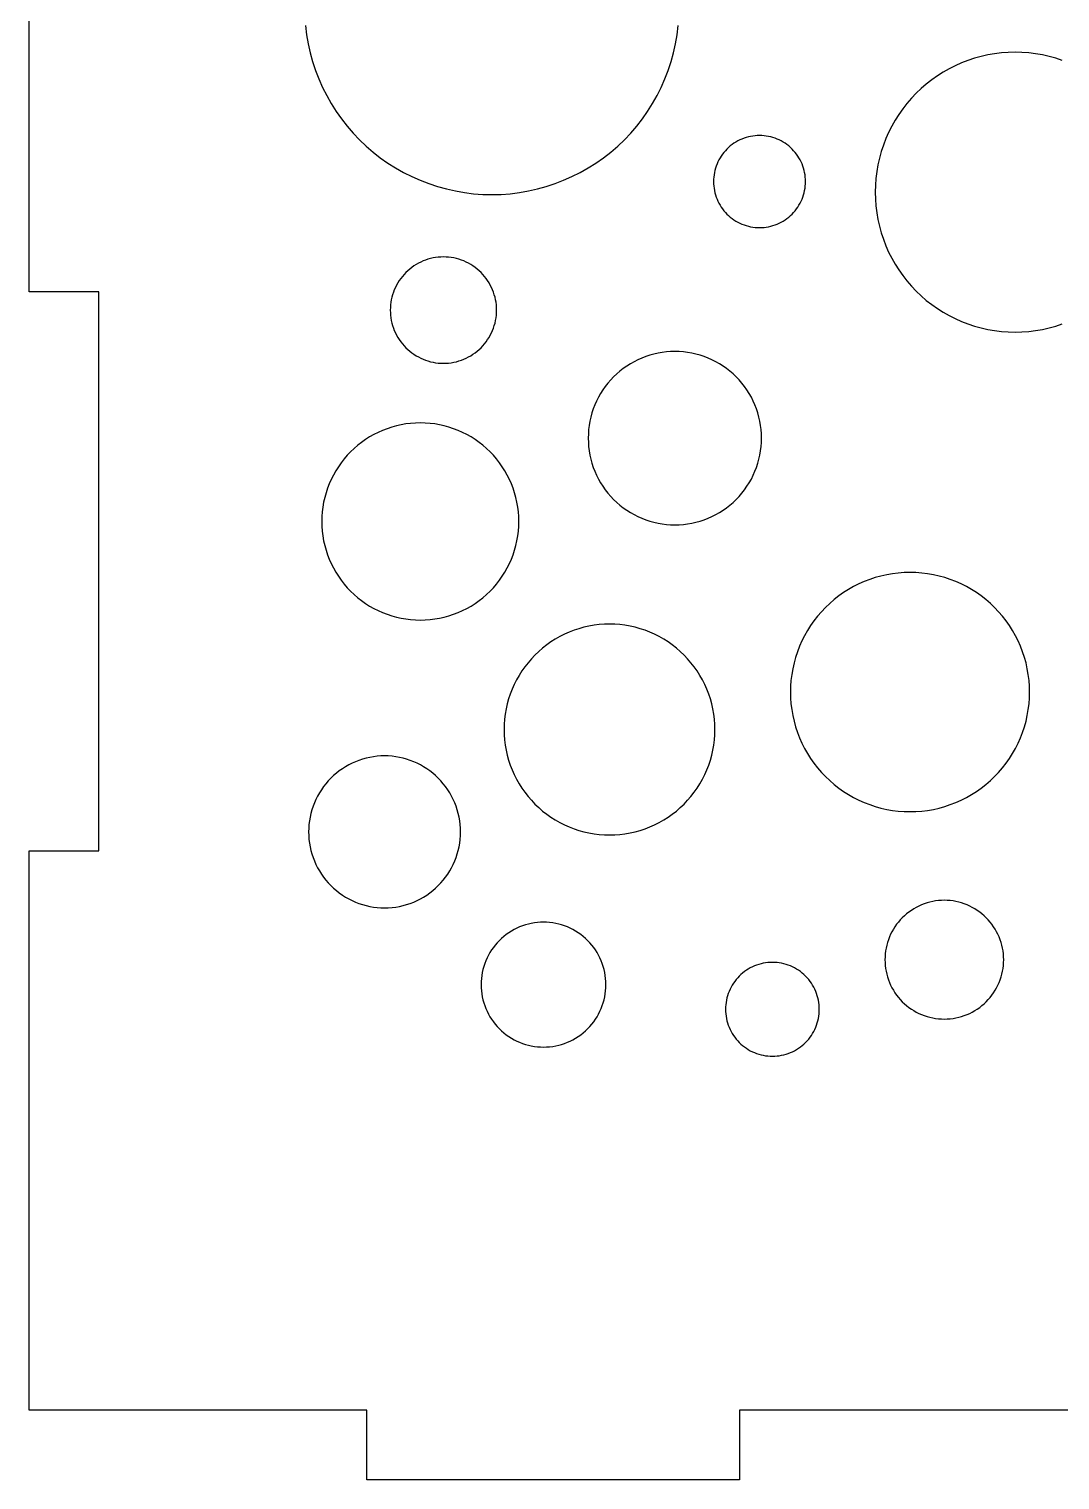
# Model space of a CAD drawing. Header units: millimetres. Extents: x 0 to 375, y -237 to 0.
# Drawn here: x 95 to 139.2, y -126 to -63.7 of the extents above; entities that cross this region are included whole.
import ezdxf

# ---------------------------------------------------------------- set-up
doc = ezdxf.new("R2010")
doc.units = ezdxf.units.MM
doc.layers.add('CUT', color=1, linetype='Continuous')

msp = doc.modelspace()

# ---------------------------------------------------------------- linework, layer by layer
at = {"layer": 'CUT'}
for points in [[(185, -51), (185, -75), (182, -75), (182, -99), (185, -99), (185, -123), (182, -123), (170.5, -123), (170.5, -126), (154.5, -126), (154.5, -123), (125.5, -123), (125.5, -126), (109.5, -126), (109.5, -123), (98, -123), (98, -123), (95, -123), (95, -99), (98, -99), (98, -75), (95, -75), (95, -51)], [(106.867, -63.58), (106.915, -63.971), (106.983, -64.36), (107.069, -64.745), (107.174, -65.125), (107.298, -65.5), (107.44, -65.868), (107.6, -66.229), (107.777, -66.581), (107.972, -66.924), (108.183, -67.258), (108.41, -67.58), (108.653, -67.891), (108.911, -68.19), (109.183, -68.476), (109.468, -68.748), (109.767, -69.006), (110.078, -69.248), (110.401, -69.476), (110.734, -69.687), (111.077, -69.881), (111.43, -70.059), (111.791, -70.218), (112.159, -70.36), (112.533, -70.484), (112.914, -70.59), (113.299, -70.676), (113.687, -70.743), (114.079, -70.792), (114.472, -70.821), (114.867, -70.83), (115.261, -70.821), (115.655, -70.792), (116.046, -70.743), (116.435, -70.676), (116.82, -70.59), (117.2, -70.484), (117.575, -70.36), (117.943, -70.218), (118.304, -70.059), (118.656, -69.881), (119, -69.687), (119.333, -69.476), (119.656, -69.248), (119.967, -69.006), (120.265, -68.748), (120.551, -68.476), (120.823, -68.19), (121.081, -67.891), (121.324, -67.58), (121.551, -67.258), (121.762, -66.924), (121.957, -66.581), (122.134, -66.229), (122.294, -65.868), (122.436, -65.5), (122.56, -65.125), (122.665, -64.745), (122.751, -64.36), (122.751, -64.36), (122.819, -63.971), (122.867, -63.58)], [(139.345, -65.073), (139.065, -64.981), (138.781, -64.902), (138.494, -64.837), (138.203, -64.787), (137.911, -64.751), (137.617, -64.729), (137.322, -64.722), (137.027, -64.729), (136.733, -64.751), (136.441, -64.787), (136.15, -64.837), (135.863, -64.902), (135.579, -64.981), (135.299, -65.073), (135.024, -65.179), (134.754, -65.299), (134.491, -65.431), (134.235, -65.576), (133.986, -65.734), (133.745, -65.904), (133.512, -66.085), (133.289, -66.278), (133.076, -66.481), (132.872, -66.694), (132.68, -66.918), (132.498, -67.15), (132.329, -67.391), (132.171, -67.64), (132.026, -67.896), (131.893, -68.16), (131.774, -68.429), (131.668, -68.704), (131.575, -68.984), (131.497, -69.268), (131.432, -69.556), (131.382, -69.846), (131.346, -70.139), (131.324, -70.433), (131.317, -70.727), (131.324, -71.022), (131.346, -71.316), (131.382, -71.609), (131.432, -71.899), (131.497, -72.187), (131.575, -72.471), (131.668, -72.751), (131.774, -73.026), (131.893, -73.295), (132.026, -73.558), (132.171, -73.815), (132.329, -74.064), (132.498, -74.305), (132.68, -74.537), (132.872, -74.76), (133.076, -74.974), (133.289, -75.177), (133.512, -75.37), (133.745, -75.551), (133.986, -75.721), (134.235, -75.878), (134.491, -76.024), (134.754, -76.156), (135.024, -76.276), (135.299, -76.382), (135.579, -76.474), (135.863, -76.553), (136.15, -76.617), (136.441, -76.668), (136.733, -76.704), (137.027, -76.726), (137.322, -76.733), (137.617, -76.726), (137.911, -76.704), (138.203, -76.668), (138.494, -76.617), (138.781, -76.553), (139.065, -76.474), (139.345, -76.382)]]:
    msp.add_lwpolyline(points, dxfattribs=at)
for points in [[(128.268, -70.751), (128.289, -70.657), (128.306, -70.561), (128.318, -70.465), (128.325, -70.368), (128.327, -70.272), (128.325, -70.175), (128.318, -70.078), (128.306, -69.982), (128.289, -69.886), (128.268, -69.792), (128.242, -69.698), (128.212, -69.606), (128.177, -69.516), (128.138, -69.427), (128.094, -69.341), (128.046, -69.256), (127.995, -69.175), (127.939, -69.095), (127.879, -69.019), (127.816, -68.946), (127.749, -68.875), (127.679, -68.808), (127.605, -68.745), (127.529, -68.686), (127.45, -68.63), (127.368, -68.578), (127.284, -68.53), (127.197, -68.487), (127.108, -68.447), (127.018, -68.412), (126.926, -68.382), (126.833, -68.356), (126.738, -68.335), (126.643, -68.318), (126.546, -68.306), (126.45, -68.299), (126.353, -68.297), (126.256, -68.299), (126.159, -68.306), (126.063, -68.318), (125.968, -68.335), (125.873, -68.356), (125.78, -68.382), (125.688, -68.412), (125.597, -68.447), (125.509, -68.487), (125.422, -68.53), (125.338, -68.578), (125.256, -68.63), (125.177, -68.686), (125.1, -68.745), (125.027, -68.808), (124.957, -68.875), (124.89, -68.946), (124.826, -69.019), (124.767, -69.095), (124.711, -69.175), (124.659, -69.256), (124.611, -69.341), (124.568, -69.427), (124.528, -69.516), (124.494, -69.606), (124.463, -69.698), (124.437, -69.792), (124.416, -69.886), (124.4, -69.982), (124.388, -70.078), (124.381, -70.175), (124.378, -70.272), (124.381, -70.368), (124.388, -70.465), (124.4, -70.561), (124.416, -70.657), (124.437, -70.751), (124.463, -70.845), (124.494, -70.937), (124.528, -71.027), (124.568, -71.116), (124.611, -71.202), (124.659, -71.287), (124.711, -71.369), (124.767, -71.448), (124.826, -71.524), (124.89, -71.598), (124.957, -71.668), (125.027, -71.735), (125.1, -71.798), (125.177, -71.858), (125.256, -71.913), (125.338, -71.965), (125.422, -72.013), (125.509, -72.057), (125.597, -72.096), (125.688, -72.131), (125.78, -72.161), (125.873, -72.187), (125.968, -72.208), (126.063, -72.225), (126.159, -72.237), (126.256, -72.244), (126.353, -72.246), (126.45, -72.244), (126.546, -72.237), (126.643, -72.225), (126.738, -72.208), (126.833, -72.187), (126.926, -72.161), (127.018, -72.131), (127.108, -72.096), (127.197, -72.057), (127.284, -72.013), (127.368, -71.965), (127.45, -71.913), (127.529, -71.858), (127.605, -71.798), (127.679, -71.735), (127.749, -71.668), (127.816, -71.598), (127.879, -71.524), (127.939, -71.448), (127.995, -71.369), (128.046, -71.287), (128.094, -71.202), (128.138, -71.116), (128.177, -71.027), (128.212, -70.937), (128.242, -70.845), (128.268, -70.751)], [(115, -76.344), (115.025, -76.234), (115.044, -76.124), (115.058, -76.013), (115.066, -75.901), (115.069, -75.789), (115.066, -75.677), (115.058, -75.565), (115.044, -75.454), (115.025, -75.344), (115, -75.235), (114.97, -75.127), (114.935, -75.02), (114.895, -74.916), (114.849, -74.813), (114.799, -74.713), (114.744, -74.616), (114.684, -74.521), (114.619, -74.43), (114.551, -74.341), (114.477, -74.257), (114.4, -74.176), (114.319, -74.098), (114.234, -74.025), (114.146, -73.956), (114.054, -73.892), (113.96, -73.832), (113.862, -73.777), (113.762, -73.726), (113.66, -73.681), (113.555, -73.641), (113.449, -73.605), (113.341, -73.576), (113.232, -73.551), (113.122, -73.532), (113.01, -73.518), (112.899, -73.51), (112.787, -73.507), (112.675, -73.51), (112.563, -73.518), (112.452, -73.532), (112.342, -73.551), (112.232, -73.576), (112.124, -73.605), (112.018, -73.641), (111.913, -73.681), (111.811, -73.726), (111.711, -73.777), (111.614, -73.832), (111.519, -73.892), (111.427, -73.956), (111.339, -74.025), (111.254, -74.098), (111.173, -74.176), (111.096, -74.257), (111.023, -74.341), (110.954, -74.43), (110.889, -74.521), (110.829, -74.616), (110.774, -74.713), (110.724, -74.813), (110.679, -74.916), (110.638, -75.02), (110.603, -75.127), (110.573, -75.235), (110.549, -75.344), (110.53, -75.454), (110.516, -75.565), (110.508, -75.677), (110.505, -75.789), (110.508, -75.901), (110.516, -76.013), (110.53, -76.124), (110.549, -76.234), (110.573, -76.344), (110.603, -76.451), (110.638, -76.558), (110.679, -76.662), (110.724, -76.765), (110.774, -76.865), (110.829, -76.962), (110.889, -77.057), (110.954, -77.148), (111.023, -77.237), (111.096, -77.321), (111.173, -77.403), (111.254, -77.48), (111.339, -77.553), (111.427, -77.622), (111.519, -77.686), (111.614, -77.746), (111.711, -77.801), (111.811, -77.852), (111.913, -77.897), (112.018, -77.938), (112.124, -77.973), (112.232, -78.003), (112.342, -78.027), (112.452, -78.046), (112.563, -78.06), (112.675, -78.068), (112.787, -78.071), (112.899, -78.068), (113.01, -78.06), (113.122, -78.046), (113.232, -78.027), (113.341, -78.003), (113.449, -77.973), (113.555, -77.938), (113.66, -77.897), (113.762, -77.852), (113.862, -77.801), (113.96, -77.746), (114.054, -77.686), (114.146, -77.622), (114.234, -77.553), (114.319, -77.48), (114.4, -77.403), (114.477, -77.321), (114.551, -77.237), (114.619, -77.148), (114.684, -77.057), (114.744, -76.962), (114.799, -76.865), (114.849, -76.765), (114.895, -76.662), (114.935, -76.558), (114.97, -76.451), (115, -76.344)], [(126.37, -82.01), (126.401, -81.83), (126.424, -81.649), (126.437, -81.467), (126.441, -81.284), (126.437, -81.101), (126.424, -80.919), (126.401, -80.738), (126.37, -80.558), (126.33, -80.38), (126.281, -80.204), (126.224, -80.031), (126.158, -79.86), (126.084, -79.693), (126.002, -79.53), (125.912, -79.372), (125.814, -79.217), (125.709, -79.068), (125.597, -78.924), (125.478, -78.786), (125.352, -78.654), (125.22, -78.528), (125.081, -78.408), (124.937, -78.296), (124.788, -78.191), (124.634, -78.093), (124.475, -78.003), (124.312, -77.921), (124.145, -77.847), (123.975, -77.781), (123.801, -77.724), (123.625, -77.675), (123.447, -77.635), (123.267, -77.604), (123.086, -77.582), (122.904, -77.568), (122.721, -77.564), (122.539, -77.568), (122.357, -77.582), (122.175, -77.604), (121.996, -77.635), (121.817, -77.675), (121.641, -77.724), (121.468, -77.781), (121.298, -77.847), (121.131, -77.921), (120.968, -78.003), (120.809, -78.093), (120.655, -78.191), (120.505, -78.296), (120.361, -78.408), (120.223, -78.528), (120.091, -78.654), (119.965, -78.786), (119.846, -78.924), (119.733, -79.068), (119.628, -79.217), (119.531, -79.372), (119.441, -79.53), (119.358, -79.693), (119.284, -79.86), (119.219, -80.031), (119.161, -80.204), (119.113, -80.38), (119.073, -80.558), (119.042, -80.738), (119.019, -80.919), (119.006, -81.101), (119.001, -81.284), (119.006, -81.467), (119.019, -81.649), (119.042, -81.83), (119.073, -82.01), (119.113, -82.188), (119.161, -82.364), (119.219, -82.537), (119.284, -82.708), (119.358, -82.875), (119.441, -83.038), (119.531, -83.197), (119.628, -83.351), (119.733, -83.5), (119.846, -83.644), (119.965, -83.782), (120.091, -83.915), (120.223, -84.04), (120.361, -84.16), (120.505, -84.272), (120.655, -84.377), (120.809, -84.475), (120.968, -84.565), (121.131, -84.647), (121.298, -84.721), (121.468, -84.787), (121.641, -84.844), (121.817, -84.893), (121.996, -84.933), (122.175, -84.964), (122.357, -84.986), (122.539, -85), (122.721, -85.004), (122.904, -85), (123.086, -84.986), (123.267, -84.964), (123.447, -84.933), (123.625, -84.893), (123.801, -84.844), (123.975, -84.787), (124.145, -84.721), (124.312, -84.647), (124.475, -84.565), (124.634, -84.475), (124.788, -84.377), (124.937, -84.272), (125.081, -84.16), (125.22, -84.04), (125.352, -83.915), (125.478, -83.782), (125.597, -83.644), (125.709, -83.5), (125.814, -83.351), (125.912, -83.197), (126.002, -83.038), (126.084, -82.875), (126.158, -82.708), (126.224, -82.537), (126.281, -82.364), (126.33, -82.188), (126.37, -82.01)], [(115.898, -85.889), (115.944, -85.687), (115.979, -85.482), (116.005, -85.276), (116.02, -85.069), (116.025, -84.861), (116.02, -84.654), (116.005, -84.447), (115.979, -84.241), (115.944, -84.036), (115.898, -83.834), (115.843, -83.633), (115.778, -83.436), (115.703, -83.243), (115.619, -83.053), (115.525, -82.867), (115.423, -82.687), (115.312, -82.511), (115.192, -82.342), (115.065, -82.178), (114.929, -82.021), (114.786, -81.87), (114.636, -81.727), (114.478, -81.592), (114.315, -81.464), (114.145, -81.344), (113.97, -81.233), (113.789, -81.131), (113.604, -81.038), (113.414, -80.953), (113.22, -80.879), (113.023, -80.814), (112.823, -80.758), (112.62, -80.713), (112.416, -80.677), (112.21, -80.652), (112.003, -80.636), (111.795, -80.631), (111.587, -80.636), (111.38, -80.652), (111.174, -80.677), (110.97, -80.713), (110.767, -80.758), (110.567, -80.814), (110.37, -80.879), (110.176, -80.953), (109.986, -81.038), (109.801, -81.131), (109.62, -81.233), (109.445, -81.344), (109.275, -81.464), (109.112, -81.592), (108.954, -81.727), (108.804, -81.87), (108.661, -82.021), (108.525, -82.178), (108.397, -82.342), (108.278, -82.511), (108.167, -82.687), (108.065, -82.867), (107.971, -83.053), (107.887, -83.243), (107.812, -83.436), (107.747, -83.633), (107.692, -83.834), (107.646, -84.036), (107.611, -84.241), (107.585, -84.447), (107.57, -84.654), (107.565, -84.861), (107.57, -85.069), (107.585, -85.276), (107.611, -85.482), (107.646, -85.687), (107.692, -85.889), (107.747, -86.089), (107.812, -86.286), (107.887, -86.48), (107.971, -86.67), (108.065, -86.855), (108.167, -87.036), (108.278, -87.211), (108.397, -87.381), (108.525, -87.545), (108.661, -87.702), (108.804, -87.852), (108.954, -87.996), (109.112, -88.131), (109.275, -88.259), (109.445, -88.378), (109.62, -88.489), (109.801, -88.592), (109.986, -88.685), (110.176, -88.769), (110.37, -88.844), (110.567, -88.909), (110.767, -88.965), (110.97, -89.01), (111.174, -89.045), (111.38, -89.071), (111.587, -89.086), (111.795, -89.091), (112.003, -89.086), (112.21, -89.071), (112.416, -89.045), (112.62, -89.01), (112.823, -88.965), (113.023, -88.909), (113.22, -88.844), (113.414, -88.769), (113.604, -88.685), (113.789, -88.592), (113.97, -88.489), (114.145, -88.378), (114.315, -88.259), (114.478, -88.131), (114.636, -87.996), (114.786, -87.852), (114.929, -87.702), (115.065, -87.545), (115.192, -87.381), (115.312, -87.211), (115.423, -87.036), (115.525, -86.855), (115.619, -86.67), (115.703, -86.48), (115.778, -86.286), (115.843, -86.089), (115.898, -85.889)], [(137.792, -93.429), (137.847, -93.183), (137.89, -92.935), (137.921, -92.685), (137.94, -92.434), (137.946, -92.182), (137.94, -91.93), (137.921, -91.679), (137.89, -91.428), (137.847, -91.18), (137.792, -90.934), (137.725, -90.692), (137.646, -90.452), (137.555, -90.217), (137.453, -89.987), (137.34, -89.762), (137.216, -89.543), (137.081, -89.33), (136.936, -89.124), (136.781, -88.925), (136.616, -88.734), (136.442, -88.552), (136.26, -88.378), (136.069, -88.214), (135.871, -88.059), (135.665, -87.914), (135.452, -87.779), (135.232, -87.655), (135.007, -87.541), (134.777, -87.439), (134.542, -87.348), (134.303, -87.269), (134.06, -87.202), (133.814, -87.147), (133.566, -87.104), (133.316, -87.073), (133.065, -87.055), (132.813, -87.048), (132.561, -87.055), (132.309, -87.073), (132.059, -87.104), (131.811, -87.147), (131.565, -87.202), (131.323, -87.269), (131.083, -87.348), (130.848, -87.439), (130.618, -87.541), (130.393, -87.655), (130.174, -87.779), (129.961, -87.914), (129.755, -88.059), (129.556, -88.214), (129.365, -88.378), (129.183, -88.552), (129.009, -88.734), (128.845, -88.925), (128.69, -89.124), (128.544, -89.33), (128.41, -89.543), (128.286, -89.762), (128.172, -89.987), (128.07, -90.217), (127.979, -90.452), (127.9, -90.692), (127.833, -90.934), (127.778, -91.18), (127.735, -91.428), (127.704, -91.679), (127.686, -91.93), (127.679, -92.182), (127.686, -92.434), (127.704, -92.685), (127.735, -92.935), (127.778, -93.183), (127.833, -93.429), (127.9, -93.672), (127.979, -93.911), (128.07, -94.146), (128.172, -94.376), (128.286, -94.601), (128.41, -94.821), (128.544, -95.034), (128.69, -95.24), (128.845, -95.438), (129.009, -95.629), (129.183, -95.811), (129.365, -95.985), (129.556, -96.15), (129.755, -96.305), (129.961, -96.45), (130.174, -96.585), (130.393, -96.709), (130.618, -96.822), (130.848, -96.924), (131.083, -97.015), (131.323, -97.094), (131.565, -97.161), (131.811, -97.216), (132.059, -97.259), (132.309, -97.29), (132.561, -97.309), (132.813, -97.315), (133.065, -97.309), (133.316, -97.29), (133.566, -97.259), (133.814, -97.216), (134.06, -97.161), (134.303, -97.094), (134.542, -97.015), (134.777, -96.924), (135.007, -96.822), (135.232, -96.709), (135.452, -96.585), (135.665, -96.45), (135.871, -96.305), (136.069, -96.15), (136.26, -95.985), (136.442, -95.811), (136.616, -95.629), (136.781, -95.438), (136.936, -95.24), (137.081, -95.034), (137.216, -94.821), (137.34, -94.601), (137.453, -94.376), (137.555, -94.146), (137.646, -93.911), (137.725, -93.672), (137.792, -93.429)], [(124.304, -94.89), (124.352, -94.673), (124.39, -94.455), (124.417, -94.234), (124.434, -94.013), (124.439, -93.791), (124.434, -93.569), (124.417, -93.347), (124.39, -93.127), (124.352, -92.908), (124.304, -92.692), (124.244, -92.478), (124.175, -92.267), (124.095, -92.06), (124.005, -91.857), (123.905, -91.658), (123.796, -91.465), (123.677, -91.277), (123.549, -91.096), (123.412, -90.921), (123.267, -90.753), (123.114, -90.592), (122.953, -90.439), (122.785, -90.294), (122.61, -90.157), (122.429, -90.029), (122.241, -89.91), (122.048, -89.801), (121.849, -89.701), (121.646, -89.611), (121.439, -89.531), (121.228, -89.462), (121.014, -89.402), (120.798, -89.354), (120.579, -89.316), (120.359, -89.289), (120.137, -89.272), (119.915, -89.267), (119.693, -89.272), (119.472, -89.289), (119.251, -89.316), (119.033, -89.354), (118.816, -89.402), (118.602, -89.462), (118.391, -89.531), (118.184, -89.611), (117.981, -89.701), (117.783, -89.801), (117.589, -89.91), (117.402, -90.029), (117.22, -90.157), (117.045, -90.294), (116.877, -90.439), (116.716, -90.592), (116.563, -90.753), (116.418, -90.921), (116.281, -91.096), (116.154, -91.277), (116.035, -91.465), (115.925, -91.658), (115.825, -91.857), (115.735, -92.06), (115.656, -92.267), (115.586, -92.478), (115.527, -92.692), (115.478, -92.908), (115.44, -93.127), (115.413, -93.347), (115.397, -93.569), (115.391, -93.791), (115.397, -94.013), (115.413, -94.234), (115.44, -94.455), (115.478, -94.673), (115.527, -94.89), (115.586, -95.104), (115.656, -95.315), (115.735, -95.522), (115.825, -95.725), (115.925, -95.923), (116.035, -96.117), (116.154, -96.304), (116.281, -96.486), (116.418, -96.661), (116.563, -96.829), (116.716, -96.99), (116.877, -97.143), (117.045, -97.288), (117.22, -97.425), (117.402, -97.552), (117.589, -97.671), (117.783, -97.781), (117.981, -97.881), (118.184, -97.971), (118.391, -98.05), (118.602, -98.12), (118.816, -98.179), (119.033, -98.228), (119.251, -98.266), (119.472, -98.293), (119.693, -98.309), (119.915, -98.315), (120.137, -98.309), (120.359, -98.293), (120.579, -98.266), (120.798, -98.228), (121.014, -98.179), (121.228, -98.12), (121.439, -98.05), (121.646, -97.971), (121.849, -97.881), (122.048, -97.781), (122.241, -97.671), (122.429, -97.552), (122.61, -97.425), (122.785, -97.288), (122.953, -97.143), (123.114, -96.99), (123.267, -96.829), (123.412, -96.661), (123.549, -96.486), (123.677, -96.304), (123.796, -96.117), (123.905, -95.923), (124.005, -95.725), (124.095, -95.522), (124.175, -95.315), (124.244, -95.104), (124.304, -94.89)], [(113.46, -98.82), (113.487, -98.663), (113.507, -98.504), (113.519, -98.344), (113.523, -98.184), (113.519, -98.024), (113.507, -97.864), (113.487, -97.705), (113.46, -97.548), (113.425, -97.391), (113.382, -97.237), (113.332, -97.085), (113.274, -96.936), (113.21, -96.789), (113.138, -96.646), (113.059, -96.507), (112.973, -96.372), (112.881, -96.241), (112.782, -96.115), (112.678, -95.994), (112.567, -95.878), (112.451, -95.767), (112.33, -95.663), (112.204, -95.564), (112.073, -95.472), (111.938, -95.386), (111.799, -95.307), (111.656, -95.236), (111.509, -95.171), (111.36, -95.113), (111.208, -95.063), (111.054, -95.02), (110.897, -94.985), (110.74, -94.958), (110.581, -94.938), (110.421, -94.926), (110.261, -94.922), (110.101, -94.926), (109.941, -94.938), (109.782, -94.958), (109.625, -94.985), (109.469, -95.02), (109.314, -95.063), (109.162, -95.113), (109.013, -95.171), (108.867, -95.236), (108.724, -95.307), (108.584, -95.386), (108.449, -95.472), (108.318, -95.564), (108.192, -95.663), (108.071, -95.767), (107.955, -95.878), (107.844, -95.994), (107.74, -96.115), (107.641, -96.241), (107.549, -96.372), (107.464, -96.507), (107.385, -96.646), (107.313, -96.789), (107.248, -96.936), (107.19, -97.085), (107.14, -97.237), (107.097, -97.391), (107.062, -97.548), (107.035, -97.705), (107.015, -97.864), (107.003, -98.024), (106.999, -98.184), (107.003, -98.344), (107.015, -98.504), (107.035, -98.663), (107.062, -98.82), (107.097, -98.976), (107.14, -99.131), (107.19, -99.283), (107.248, -99.432), (107.313, -99.578), (107.385, -99.721), (107.464, -99.861), (107.549, -99.996), (107.641, -100.127), (107.74, -100.253), (107.844, -100.374), (107.955, -100.49), (108.071, -100.601), (108.192, -100.705), (108.318, -100.804), (108.449, -100.896), (108.584, -100.982), (108.724, -101.06), (108.867, -101.132), (109.013, -101.197), (109.162, -101.255), (109.314, -101.305), (109.469, -101.348), (109.625, -101.383), (109.782, -101.41), (109.941, -101.43), (110.101, -101.442), (110.261, -101.446), (110.421, -101.442), (110.581, -101.43), (110.74, -101.41), (110.897, -101.383), (111.054, -101.348), (111.208, -101.305), (111.36, -101.255), (111.509, -101.197), (111.656, -101.132), (111.799, -101.06), (111.938, -100.982), (112.073, -100.896), (112.204, -100.804), (112.33, -100.705), (112.451, -100.601), (112.567, -100.49), (112.678, -100.374), (112.782, -100.253), (112.881, -100.127), (112.973, -99.996), (113.059, -99.861), (113.138, -99.721), (113.21, -99.578), (113.274, -99.432), (113.332, -99.283), (113.382, -99.131), (113.425, -98.976), (113.46, -98.82)], [(136.783, -104.166), (136.804, -104.043), (136.819, -103.919), (136.829, -103.794), (136.832, -103.669), (136.829, -103.544), (136.819, -103.419), (136.804, -103.295), (136.783, -103.172), (136.755, -103.05), (136.722, -102.93), (136.683, -102.811), (136.638, -102.694), (136.587, -102.58), (136.531, -102.468), (136.469, -102.359), (136.402, -102.254), (136.33, -102.151), (136.253, -102.053), (136.172, -101.958), (136.085, -101.868), (135.995, -101.781), (135.9, -101.7), (135.802, -101.623), (135.699, -101.551), (135.594, -101.484), (135.485, -101.422), (135.373, -101.366), (135.259, -101.315), (135.142, -101.27), (135.024, -101.231), (134.903, -101.198), (134.781, -101.17), (134.658, -101.149), (134.534, -101.134), (134.409, -101.124), (134.284, -101.121), (134.159, -101.124), (134.034, -101.134), (133.91, -101.149), (133.787, -101.17), (133.665, -101.198), (133.544, -101.231), (133.426, -101.27), (133.309, -101.315), (133.195, -101.366), (133.083, -101.422), (132.974, -101.484), (132.869, -101.551), (132.766, -101.623), (132.668, -101.7), (132.573, -101.781), (132.482, -101.868), (132.396, -101.958), (132.315, -102.053), (132.238, -102.151), (132.166, -102.254), (132.099, -102.359), (132.037, -102.468), (131.981, -102.58), (131.93, -102.694), (131.885, -102.811), (131.846, -102.93), (131.813, -103.05), (131.785, -103.172), (131.764, -103.295), (131.749, -103.419), (131.739, -103.544), (131.736, -103.669), (131.739, -103.794), (131.749, -103.919), (131.764, -104.043), (131.785, -104.166), (131.813, -104.288), (131.846, -104.409), (131.885, -104.527), (131.93, -104.644), (131.981, -104.758), (132.037, -104.87), (132.099, -104.979), (132.166, -105.085), (132.238, -105.187), (132.315, -105.285), (132.396, -105.38), (132.482, -105.471), (132.573, -105.557), (132.668, -105.639), (132.766, -105.715), (132.869, -105.787), (132.974, -105.854), (133.083, -105.916), (133.195, -105.972), (133.309, -106.023), (133.426, -106.068), (133.544, -106.107), (133.665, -106.14), (133.787, -106.168), (133.91, -106.189), (134.034, -106.205), (134.159, -106.214), (134.284, -106.217), (134.409, -106.214), (134.534, -106.205), (134.658, -106.189), (134.781, -106.168), (134.903, -106.14), (135.024, -106.107), (135.142, -106.068), (135.259, -106.023), (135.373, -105.972), (135.485, -105.916), (135.594, -105.854), (135.699, -105.787), (135.802, -105.715), (135.9, -105.639), (135.995, -105.557), (136.085, -105.471), (136.172, -105.38), (136.253, -105.285), (136.33, -105.187), (136.402, -105.085), (136.469, -104.979), (136.531, -104.87), (136.587, -104.758), (136.638, -104.644), (136.683, -104.527), (136.722, -104.409), (136.755, -104.288), (136.783, -104.166)], [(119.71, -105.261), (119.733, -105.132), (119.749, -105.001), (119.759, -104.87), (119.762, -104.739), (119.759, -104.607), (119.749, -104.476), (119.733, -104.346), (119.71, -104.216), (119.682, -104.088), (119.647, -103.961), (119.605, -103.836), (119.558, -103.713), (119.505, -103.593), (119.446, -103.476), (119.381, -103.361), (119.31, -103.25), (119.235, -103.142), (119.154, -103.039), (119.068, -102.939), (118.977, -102.844), (118.882, -102.753), (118.782, -102.667), (118.679, -102.586), (118.571, -102.511), (118.46, -102.44), (118.345, -102.375), (118.228, -102.316), (118.108, -102.263), (117.985, -102.216), (117.86, -102.174), (117.733, -102.139), (117.605, -102.11), (117.475, -102.088), (117.345, -102.072), (117.214, -102.062), (117.082, -102.059), (116.951, -102.062), (116.82, -102.072), (116.689, -102.088), (116.559, -102.11), (116.431, -102.139), (116.304, -102.174), (116.179, -102.216), (116.057, -102.263), (115.937, -102.316), (115.819, -102.375), (115.705, -102.44), (115.593, -102.511), (115.486, -102.586), (115.382, -102.667), (115.283, -102.753), (115.187, -102.844), (115.097, -102.939), (115.011, -103.039), (114.93, -103.142), (114.854, -103.25), (114.784, -103.361), (114.719, -103.476), (114.66, -103.593), (114.607, -103.713), (114.559, -103.836), (114.518, -103.961), (114.483, -104.088), (114.454, -104.216), (114.432, -104.346), (114.415, -104.476), (114.406, -104.607), (114.403, -104.739), (114.406, -104.87), (114.415, -105.001), (114.432, -105.132), (114.454, -105.261), (114.483, -105.39), (114.518, -105.517), (114.559, -105.641), (114.607, -105.764), (114.66, -105.884), (114.719, -106.002), (114.784, -106.116), (114.854, -106.227), (114.93, -106.335), (115.011, -106.439), (115.097, -106.538), (115.187, -106.634), (115.283, -106.724), (115.382, -106.81), (115.486, -106.891), (115.593, -106.967), (115.705, -107.037), (115.819, -107.102), (115.937, -107.161), (116.057, -107.214), (116.179, -107.262), (116.304, -107.303), (116.431, -107.338), (116.559, -107.367), (116.689, -107.389), (116.82, -107.406), (116.951, -107.415), (117.082, -107.418), (117.214, -107.415), (117.345, -107.406), (117.475, -107.389), (117.605, -107.367), (117.733, -107.338), (117.86, -107.303), (117.985, -107.262), (118.108, -107.214), (118.228, -107.161), (118.345, -107.102), (118.46, -107.037), (118.571, -106.967), (118.679, -106.891), (118.782, -106.81), (118.882, -106.724), (118.977, -106.634), (119.068, -106.538), (119.154, -106.439), (119.235, -106.335), (119.31, -106.227), (119.381, -106.116), (119.446, -106.002), (119.505, -105.884), (119.558, -105.764), (119.605, -105.641), (119.647, -105.517), (119.682, -105.39), (119.71, -105.261)], [(128.881, -106.191), (128.898, -106.094), (128.91, -105.996), (128.917, -105.897), (128.92, -105.798), (128.917, -105.699), (128.91, -105.601), (128.898, -105.503), (128.881, -105.405), (128.859, -105.309), (128.833, -105.214), (128.802, -105.12), (128.766, -105.028), (128.726, -104.937), (128.682, -104.849), (128.633, -104.763), (128.58, -104.68), (128.524, -104.599), (128.463, -104.521), (128.398, -104.446), (128.33, -104.375), (128.259, -104.306), (128.184, -104.242), (128.106, -104.181), (128.025, -104.124), (127.942, -104.071), (127.856, -104.023), (127.767, -103.978), (127.677, -103.938), (127.585, -103.903), (127.491, -103.872), (127.396, -103.845), (127.299, -103.824), (127.202, -103.807), (127.104, -103.795), (127.005, -103.787), (126.907, -103.785), (126.808, -103.787), (126.709, -103.795), (126.611, -103.807), (126.514, -103.824), (126.417, -103.845), (126.322, -103.872), (126.228, -103.903), (126.136, -103.938), (126.046, -103.978), (125.957, -104.023), (125.871, -104.071), (125.788, -104.124), (125.707, -104.181), (125.629, -104.242), (125.555, -104.306), (125.483, -104.375), (125.415, -104.446), (125.35, -104.521), (125.289, -104.599), (125.233, -104.68), (125.18, -104.763), (125.131, -104.849), (125.087, -104.937), (125.047, -105.028), (125.011, -105.12), (124.98, -105.214), (124.954, -105.309), (124.932, -105.405), (124.915, -105.503), (124.903, -105.601), (124.896, -105.699), (124.893, -105.798), (124.896, -105.897), (124.903, -105.996), (124.915, -106.094), (124.932, -106.191), (124.954, -106.287), (124.98, -106.383), (125.011, -106.476), (125.047, -106.569), (125.087, -106.659), (125.131, -106.747), (125.18, -106.833), (125.233, -106.917), (125.289, -106.997), (125.35, -107.075), (125.415, -107.15), (125.483, -107.222), (125.555, -107.29), (125.629, -107.354), (125.707, -107.415), (125.788, -107.472), (125.871, -107.525), (125.957, -107.574), (126.046, -107.618), (126.136, -107.658), (126.228, -107.694), (126.322, -107.725), (126.417, -107.751), (126.514, -107.773), (126.611, -107.79), (126.709, -107.802), (126.808, -107.809), (126.907, -107.811), (127.005, -107.809), (127.104, -107.802), (127.202, -107.79), (127.299, -107.773), (127.396, -107.751), (127.491, -107.725), (127.585, -107.694), (127.677, -107.658), (127.767, -107.618), (127.856, -107.574), (127.942, -107.525), (128.025, -107.472), (128.106, -107.415), (128.184, -107.354), (128.259, -107.29), (128.33, -107.222), (128.398, -107.15), (128.463, -107.075), (128.524, -106.997), (128.58, -106.917), (128.633, -106.833), (128.682, -106.747), (128.726, -106.659), (128.766, -106.569), (128.802, -106.476), (128.833, -106.383), (128.859, -106.287), (128.881, -106.191)]]:
    msp.add_lwpolyline(points, close=True, dxfattribs=at)

doc.saveas('drawing.dxf')
